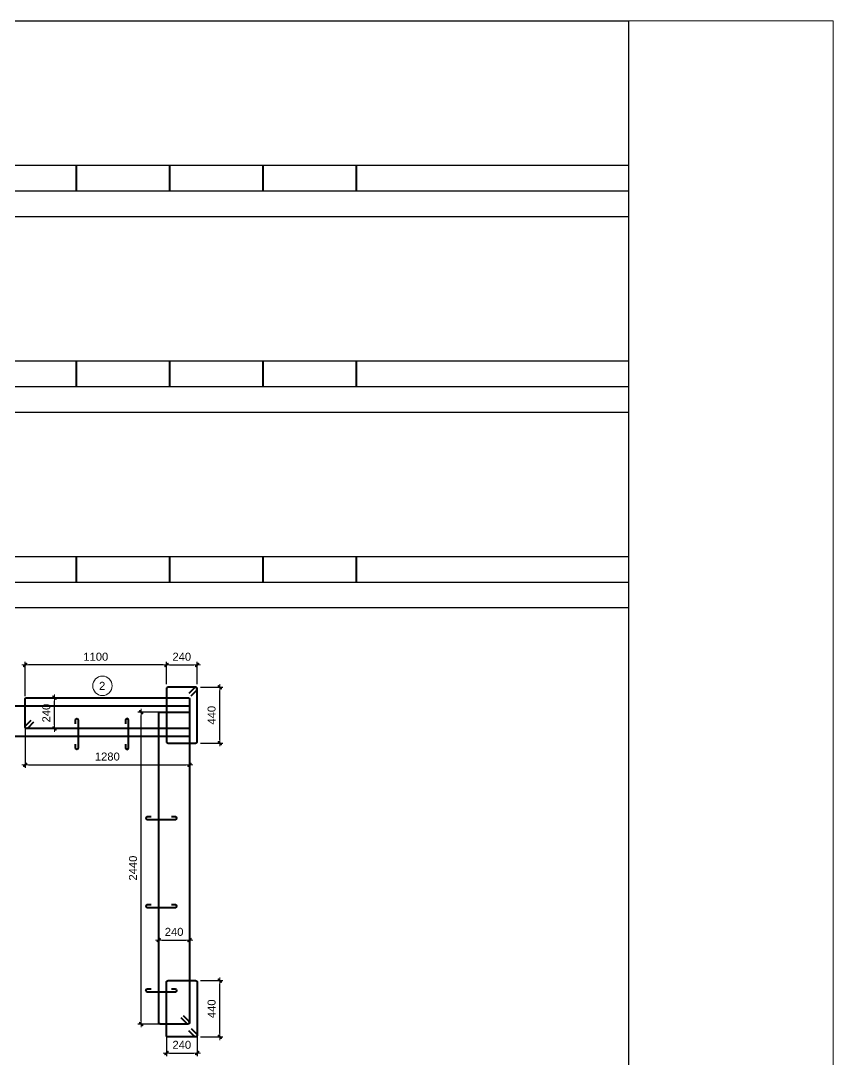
# Model space of a CAD drawing. Header units: millimetres. Extents: x -146909 to 4830753, y -683702 to -336947.
# Drawn here: x 4606382 to 4612726, y -442871 to -434762 of the extents above; entities that cross this region are included whole.
import ezdxf
from ezdxf.enums import TextEntityAlignment as Align

# ---------------------------------------------------------------- set-up
doc = ezdxf.new("R2010")
doc.units = ezdxf.units.MM
doc.header["$MEASUREMENT"] = 0
doc.layers.get('0').update_dxf_attribs({"lineweight": 9})
doc.layers.get('Defpoints').update_dxf_attribs({"color": 10, "lineweight": 0})
for name, color, linetype, lineweight in [("'S_General_Cont_1 Thin", 1, 'Continuous', 18), ("'S_General_Text_3_Member name", 3, 'Continuous', 35), ('CDAI', 3, 'Continuous', 40), ('DBAO', 2, 'Continuous', 13), ('KTH', 154, 'Continuous', 9), ('STICK', 1, 'Continuous', 9)]:
    doc.layers.add(name, color=color, linetype=linetype, lineweight=lineweight)
doc.layers.add('DM', color=1, linetype='Continuous')
doc.layers.add('TBL', color=1, linetype='Continuous')
doc.styles.add('arial', font='arial.ttf', dxfattribs={"width": 0.85})
doc.styles.add('TTP-HelCon', font='arial.ttf')
doc.dimstyles.new('TTP-25', dxfattribs={"dimscale": 25, "dimtxt": 2.5, "dimasz": 1, "dimexe": 1, "dimexo": 1, "dimgap": 0.09, "dimtad": 0, "dimdec": 4, "dimrnd": 10, "dimzin": 9, "dimdsep": 46, "dimtxsty": 'TTP-HelCon', "dimblk": 'Stick', "dimcen": 0.09, "dimdle": 1.5, "dimclrd": 256, "dimclre": 256, "dimclrt": 1, "dimadec": 0, "dimazin": 0, "dimtfac": 1, "dimtdec": 4, "dimtmove": 0, "dimatfit": 3, "dimldrblk": 'ARCHTICK', "dimfxl": 1, "dimtvp": 1, "dimtolj": 1, "dimtzin": 0, "dimarcsym": 0})

# ---------------------------------------------------------------- blocks, each defined once
blk = doc.blocks.new('Stick')
at = {"layer": 'STICK'}
h = blk.add_hatch(color=256, dxfattribs=at)
edge = h.paths.add_edge_path()
edge.add_line((0.3, 0.5), (-0.5, -0.3))
edge.add_arc((-0.4, -0.4), 0.141, 135, 315)
edge.add_line((-0.3, -0.5), (0.5, 0.3))
edge.add_arc((0.4, 0.4), 0.141, 315, 495)
blk.add_line((1, 0), (-1, 0), dxfattribs=at)
blk.add_lwpolyline([(0.3, 0.5), (-0.5, -0.3, 1), (-0.3, -0.5), (0.5, 0.3, 1), (0.3, 0.5, 1)], format="xyb", dxfattribs=at)
blk = doc.blocks.new('*D888')
at = {"layer": 'Defpoints', "color": 0, "transparency": 16777216}
for p in [(4607519.2, -442643), (4607759.2, -442643), (4607759.2, -442823.2)]:
    blk.add_point(p, dxfattribs=at)
at = {"layer": 'KTH', "lineweight": -2, "transparency": 16777216}
for p, q in [((4607519.2, -442668), (4607519.2, -442848.2)), ((4607759.2, -442668), (4607759.2, -442848.2)), ((4607544.2, -442823.2), (4607734.2, -442823.2))]:
    blk.add_line(p, q, dxfattribs=at)
at = {"layer": 'KTH', "lineweight": -2, "transparency": 16777216, "xscale": 25, "yscale": 25, "zscale": 25, "rotation": 180}
blk.add_blockref('Stick', (4607519.2, -442823.2), dxfattribs=at)
at = {"layer": 'KTH', "lineweight": -2, "transparency": 16777216, "xscale": 25, "yscale": 25, "zscale": 25}
blk.add_blockref('Stick', (4607759.2, -442823.2), dxfattribs=at)
at = {"layer": 'KTH', "color": 1, "transparency": 16777216, "insert": (4607639.2, -442759.4), "char_height": 62.5, "attachment_point": 5, "style": 'TTP-HelCon'}
blk.add_mtext('\\A1;240', dxfattribs=at)
blk = doc.blocks.new('_ArchTick')
at = {"color": 0, "linetype": 'ByBlock', "const_width": 0.15}
blk.add_lwpolyline([(-0.5, -0.5), (0.5, 0.5)], dxfattribs=at)
blk = doc.blocks.new('*D889')
at = {"layer": 'Defpoints', "color": 0, "transparency": 16777216}
for p in [(4607759.2, -442257.8), (4607935.9, -442257.8), (4607759.2, -442696.8)]:
    blk.add_point(p, dxfattribs=at)
at = {"layer": 'KTH', "lineweight": -2, "transparency": 16777216}
for p, q in [((4607784.2, -442257.8), (4607960.9, -442257.8)), ((4607935.9, -442671.8), (4607935.9, -442282.8)), ((4607784.2, -442696.8), (4607960.9, -442696.8))]:
    blk.add_line(p, q, dxfattribs=at)
at = {"layer": 'KTH', "lineweight": -2, "transparency": 16777216, "xscale": 25, "yscale": 25, "zscale": 25}
for p, rotation in [((4607935.9, -442257.8), 90), ((4607935.9, -442696.8), 270)]:
    blk.add_blockref('Stick', p, dxfattribs=dict(at, rotation=rotation))
at = {"layer": 'KTH', "color": 1, "transparency": 16777216, "insert": (4607872.1, -442477.3), "char_height": 62.5, "attachment_point": 5, "rotation": 90, "style": 'TTP-HelCon'}
blk.add_mtext('\\A1;440', dxfattribs=at)
blk = doc.blocks.new('*D890')
at = {"layer": 'Defpoints', "color": 0, "transparency": 16777216}
for p in [(4607459.2, -441949.6), (4607699.2, -441940.9), (4607699.2, -441949.6)]:
    blk.add_point(p, dxfattribs=at)
at = {"layer": 'KTH', "lineweight": -2, "transparency": 16777216}
for p, q in [((4607459.2, -441924.6), (4607459.2, -441915.9)), ((4607484.2, -441940.9), (4607674.2, -441940.9)), ((4607699.2, -441924.6), (4607699.2, -441915.9))]:
    blk.add_line(p, q, dxfattribs=at)
at = {"layer": 'KTH', "lineweight": -2, "transparency": 16777216, "xscale": 25, "yscale": 25, "zscale": 25, "rotation": 180}
blk.add_blockref('Stick', (4607459.2, -441940.9), dxfattribs=at)
at = {"layer": 'KTH', "lineweight": -2, "transparency": 16777216, "xscale": 25, "yscale": 25, "zscale": 25}
blk.add_blockref('Stick', (4607699.2, -441940.9), dxfattribs=at)
at = {"layer": 'KTH', "color": 1, "transparency": 16777216, "insert": (4607579.2, -441877.1), "char_height": 62.5, "attachment_point": 5, "style": 'TTP-HelCon'}
blk.add_mtext('\\A1;240', dxfattribs=at)
blk = doc.blocks.new('*D891')
at = {"layer": 'Defpoints', "color": 0, "transparency": 16777216}
for p in [(4607322.3, -440161.4), (4607579.2, -440161.4), (4607579.2, -442596.8)]:
    blk.add_point(p, dxfattribs=at)
at = {"layer": 'KTH', "lineweight": -2, "transparency": 16777216}
for p, q in [((4607554.2, -440161.4), (4607297.3, -440161.4)), ((4607322.3, -442571.8), (4607322.3, -440186.4)), ((4607554.2, -442596.8), (4607297.3, -442596.8))]:
    blk.add_line(p, q, dxfattribs=at)
at = {"layer": 'KTH', "lineweight": -2, "transparency": 16777216, "xscale": 25, "yscale": 25, "zscale": 25}
for p, rotation in [((4607322.3, -440161.4), 90), ((4607322.3, -442596.8), 270)]:
    blk.add_blockref('Stick', p, dxfattribs=dict(at, rotation=rotation))
at = {"layer": 'KTH', "color": 1, "transparency": 16777216, "insert": (4607258.5, -441379.1), "char_height": 62.5, "attachment_point": 5, "rotation": 90, "style": 'TTP-HelCon'}
blk.add_mtext('\\A1;2440', dxfattribs=at)
blk = doc.blocks.new('*D892')
at = {"layer": 'Defpoints', "color": 0, "transparency": 16777216}
for p in [(4607759.2, -439792.4), (4607519.2, -439967.1), (4607759.2, -439967.1)]:
    blk.add_point(p, dxfattribs=at)
at = {"layer": 'KTH', "lineweight": -2, "transparency": 16777216}
for p, q in [((4607519.2, -439942.1), (4607519.2, -439767.4)), ((4607759.2, -439942.1), (4607759.2, -439767.4)), ((4607544.2, -439792.4), (4607734.2, -439792.4))]:
    blk.add_line(p, q, dxfattribs=at)
at = {"layer": 'KTH', "lineweight": -2, "transparency": 16777216, "xscale": 25, "yscale": 25, "zscale": 25, "rotation": 180}
blk.add_blockref('Stick', (4607519.2, -439792.4), dxfattribs=at)
at = {"layer": 'KTH', "lineweight": -2, "transparency": 16777216, "xscale": 25, "yscale": 25, "zscale": 25}
blk.add_blockref('Stick', (4607759.2, -439792.4), dxfattribs=at)
at = {"layer": 'KTH', "color": 1, "transparency": 16777216, "insert": (4607639.2, -439728.6), "char_height": 62.5, "attachment_point": 5, "style": 'TTP-HelCon'}
blk.add_mtext('\\A1;240', dxfattribs=at)
blk = doc.blocks.new('*D893')
at = {"layer": 'Defpoints', "color": 0, "transparency": 16777216}
for p in [(4607759.2, -439967.1), (4607935.9, -439967.1), (4607759.2, -440402.8)]:
    blk.add_point(p, dxfattribs=at)
at = {"layer": 'KTH', "lineweight": -2, "transparency": 16777216}
for p, q in [((4607784.2, -439967.1), (4607960.9, -439967.1)), ((4607935.9, -440377.8), (4607935.9, -439992.1)), ((4607784.2, -440402.8), (4607960.9, -440402.8))]:
    blk.add_line(p, q, dxfattribs=at)
at = {"layer": 'KTH', "lineweight": -2, "transparency": 16777216, "xscale": 25, "yscale": 25, "zscale": 25}
for p, rotation in [((4607935.9, -439967.1), 90), ((4607935.9, -440402.8), 270)]:
    blk.add_blockref('Stick', p, dxfattribs=dict(at, rotation=rotation))
at = {"layer": 'KTH', "color": 1, "transparency": 16777216, "insert": (4607872.1, -440185), "char_height": 62.5, "attachment_point": 5, "rotation": 90, "style": 'TTP-HelCon'}
blk.add_mtext('\\A1;440', dxfattribs=at)
blk = doc.blocks.new('sign of slab')
at = {"layer": "'S_General_Cont_1 Thin"}
blk.add_circle((-10, 0), 475, dxfattribs=at)
at = {"layer": "'S_General_Text_3_Member name", "style": 'arial'}
blk.add_attdef('S', text='', height=250, dxfattribs=at).set_placement((-23, -1), align=Align.MIDDLE_CENTER)
blk = doc.blocks.new('*D894')
at = {"layer": 'Defpoints', "color": 0, "transparency": 16777216}
for p in [(4606416.3, -439792.4), (4607519.2, -439967.1), (4606416.3, -440060.7)]:
    blk.add_point(p, dxfattribs=at)
at = {"layer": 'KTH', "lineweight": -2, "transparency": 16777216}
for p, q in [((4606416.3, -440035.7), (4606416.3, -439767.4)), ((4607519.2, -439942.1), (4607519.2, -439767.4)), ((4607494.2, -439792.4), (4606441.3, -439792.4))]:
    blk.add_line(p, q, dxfattribs=at)
at = {"layer": 'KTH', "lineweight": -2, "transparency": 16777216, "xscale": 25, "yscale": 25, "zscale": 25, "rotation": 180}
blk.add_blockref('Stick', (4606416.3, -439792.4), dxfattribs=at)
at = {"layer": 'KTH', "lineweight": -2, "transparency": 16777216, "xscale": 25, "yscale": 25, "zscale": 25}
blk.add_blockref('Stick', (4607519.2, -439792.4), dxfattribs=at)
at = {"layer": 'KTH', "color": 1, "transparency": 16777216, "insert": (4606967.7, -439728.6), "char_height": 62.5, "attachment_point": 5, "style": 'TTP-HelCon'}
blk.add_mtext('\\A1;1100', dxfattribs=at)
blk = doc.blocks.new('*D895')
at = {"layer": 'Defpoints', "color": 0, "transparency": 16777216}
for p in [(4606645.4, -440048.2), (4606679.7, -440048.2), (4606679.7, -440288.6)]:
    blk.add_point(p, dxfattribs=at)
at = {"layer": 'KTH', "lineweight": -2, "transparency": 16777216}
for p, q in [((4606654.7, -440048.2), (4606620.4, -440048.2)), ((4606645.4, -440263.6), (4606645.4, -440073.2)), ((4606654.7, -440288.6), (4606620.4, -440288.6))]:
    blk.add_line(p, q, dxfattribs=at)
at = {"layer": 'KTH', "lineweight": -2, "transparency": 16777216, "xscale": 25, "yscale": 25, "zscale": 25}
for p, rotation in [((4606645.4, -440048.2), 90), ((4606645.4, -440288.6), 270)]:
    blk.add_blockref('Stick', p, dxfattribs=dict(at, rotation=rotation))
at = {"layer": 'KTH', "color": 1, "transparency": 16777216, "insert": (4606581.6, -440168.4), "char_height": 62.5, "attachment_point": 5, "rotation": 90, "style": 'TTP-HelCon'}
blk.add_mtext('\\A1;240', dxfattribs=at)
blk = doc.blocks.new('*D896')
at = {"layer": 'Defpoints', "color": 0, "transparency": 16777216}
for p in [(4606416.3, -440213.5), (4607699.3, -440213.5), (4607699.3, -440572)]:
    blk.add_point(p, dxfattribs=at)
at = {"layer": 'KTH', "lineweight": -2, "transparency": 16777216}
for p, q in [((4606416.3, -440238.5), (4606416.3, -440597)), ((4607699.3, -440238.5), (4607699.3, -440597)), ((4606441.3, -440572), (4607674.3, -440572))]:
    blk.add_line(p, q, dxfattribs=at)
at = {"layer": 'KTH', "lineweight": -2, "transparency": 16777216, "xscale": 25, "yscale": 25, "zscale": 25, "rotation": 180}
blk.add_blockref('Stick', (4606416.3, -440572), dxfattribs=at)
at = {"layer": 'KTH', "lineweight": -2, "transparency": 16777216, "xscale": 25, "yscale": 25, "zscale": 25}
blk.add_blockref('Stick', (4607699.3, -440572), dxfattribs=at)
at = {"layer": 'KTH', "color": 1, "transparency": 16777216, "insert": (4607057.8, -440508.2), "char_height": 62.5, "attachment_point": 5, "style": 'TTP-HelCon'}
blk.add_mtext('\\A1;1280', dxfattribs=at)

msp = doc.modelspace()

# ---------------------------------------------------------------- linework, layer by layer
at = {"layer": 'CDAI', "color": 214}
for p, q in [((4606813.59648, -435889.67166), (4606813.59648, -436089.67166)), ((4607542.81273, -435889.67166), (4607542.81273, -436089.67166)), ((4608272.02898, -435889.67166), (4608272.02898, -436089.67166)), ((4609001.24523, -435889.67166), (4609001.24523, -436089.67166)), ((4606813.59648, -437417.3544), (4606813.59648, -437617.3544)), ((4607542.81273, -437417.3544), (4607542.81273, -437617.3544)), ((4608272.02898, -437417.3544), (4608272.02898, -437617.3544)), ((4609001.24523, -437417.3544), (4609001.24523, -437617.3544)), ((4606813.59648, -438945.03714), (4606813.59648, -439145.03714)), ((4607542.81273, -438945.03714), (4607542.81273, -439145.03714)), ((4608272.02898, -438945.03714), (4608272.02898, -439145.03714)), ((4609001.24523, -438945.03714), (4609001.24523, -439145.03714))]:
    msp.add_line(p, q, dxfattribs=at)
at = {"layer": 'CDAI'}
for points in [[(4607711.20353, -440032.8029), (4607755.52373, -439988.4827, 0.6681786379), (4607746.6849, -439967.14386), (4607531.6849, -439967.14386, 0.4142135624), (4607519.1849, -439979.64386), (4607519.18552, -440390.34611, 0.4142135624), (4607531.68552, -440402.84611), (4607746.68552, -440402.84611, 0.4142135624), (4607759.18552, -440390.34611), (4607759.1849, -439979.64386, 0.6681786379), (4607737.84606, -439970.80503), (4607693.52587, -440015.12523)], [(4606481.94486, -440240.59591), (4606437.62466, -440284.91611, -0.6681786379), (4606416.28583, -440276.07727), (4606416.28645, -440060.71532, -0.4142135624), (4606428.78645, -440048.21532), (4607686.78645, -440048.21532, -0.4142135624), (4607699.28645, -440060.71532), (4607699.28583, -440276.07727, -0.4142135624), (4607686.78583, -440288.57727), (4606428.78583, -440288.57727, -0.6681786379), (4606419.94699, -440267.23844), (4606464.26719, -440222.91824)], [(4602161.07335, -440135.76818), (4602461.85057, -440135.76818), (4602511.85057, -440110.76818), (4607686.68553, -440111.79948, -0.4142135624), (4607699.18553, -440124.29948), (4607699.18553, -440339.29948, -0.4142154897), (4607686.68545, -440351.79948), (4605382.95047, -440351.79948)], [(4607651.20416, -442531.14045), (4607695.52436, -442575.46065, -0.6681786379), (4607686.68552, -442596.79948), (4607471.68552, -442596.79948, -0.4142135624), (4607459.18552, -442584.29948), (4607459.1849, -440173.93752, -0.4142135624), (4607471.6849, -440161.43752), (4607686.6849, -440161.43752, -0.4142135624), (4607699.1849, -440173.93752), (4607699.18552, -442584.29948, -0.6681786379), (4607677.84669, -442593.13832), (4607633.52649, -442548.81812)], [(4606807.37333, -440411.79948), (4606807.37333, -440439.29948, 1), (4606832.37333, -440439.29948), (4606832.37333, -440223.79948, 1), (4606807.37333, -440223.79948), (4606807.37333, -440251.29948)], [(4607198.46083, -440411.79948), (4607198.46083, -440439.29948, 1), (4607223.46083, -440439.29948), (4607223.46083, -440223.79948, 1), (4607198.46083, -440223.79948), (4607198.46083, -440251.29948)], [(4607559.18552, -440976.29948), (4607586.68552, -440976.29948, -1), (4607586.68552, -441001.29948), (4607371.68552, -441001.29948, -1), (4607371.68552, -440976.29948), (4607399.18552, -440976.29948)], [(4607559.18552, -441663.59948), (4607586.68552, -441663.59948, -1), (4607586.68552, -441688.59948), (4607371.68552, -441688.59948, -1), (4607371.68552, -441663.59948), (4607399.18552, -441663.59948)], [(4607711.20416, -442631.14045), (4607755.52436, -442675.46065, -0.6681786379), (4607746.68552, -442696.79948), (4607531.68552, -442696.79948, -0.4142135624), (4607519.18552, -442684.29948), (4607519.18552, -442270.29948, -0.4142135624), (4607531.68552, -442257.79948), (4607746.68552, -442257.79948, -0.4142135624), (4607759.18552, -442270.29948), (4607759.18552, -442684.29948, -0.6681786379), (4607737.84669, -442693.13832), (4607693.52649, -442648.81812)], [(4607559.18552, -442321.79948), (4607586.68552, -442321.79948, -1), (4607586.68552, -442346.79948), (4607371.68552, -442346.79948, -1), (4607371.68552, -442321.79948), (4607399.18552, -442321.79948)]]:
    msp.add_lwpolyline(points, format="xyb", dxfattribs=at)
at = {"layer": 'DBAO', "color": 1}
msp.add_lwpolyline([(4612725.78182, -448761.98892), (4595975.78182, -448761.98892), (4595975.78182, -434761.98892), (4612725.78182, -434761.98892)], close=True, dxfattribs=at)
at = {"layer": 'TBL'}
for p, q in [((4598799.83984, -434761.98892), (4611127.71811, -434761.98892)), ((4611127.71811, -434761.98892), (4611127.71811, -448761.98892)), ((4598799.83984, -435889.67166), (4611127.71811, -435889.67166)), ((4598799.83984, -436289.67166), (4611127.71811, -436289.67166)), ((4598799.83984, -437417.3544), (4611127.71811, -437417.3544)), ((4598799.83984, -437817.3544), (4611127.71811, -437817.3544)), ((4598799.83984, -438945.03714), (4611127.71811, -438945.03714)), ((4598799.83984, -439345.03714), (4611127.71811, -439345.03714))]:
    msp.add_line(p, q, dxfattribs=at)
at = {"layer": 'TBL', "color": 8}
for p, q in [((4598799.83984, -436089.67166), (4611127.71811, -436089.67166)), ((4598799.83984, -437617.3544), (4611127.71811, -437617.3544)), ((4598799.83984, -439145.03714), (4611127.71811, -439145.03714))]:
    msp.add_line(p, q, dxfattribs=at)

# ---------------------------------------------------------------- block references
ref = msp.add_blockref('sign of slab', (4607021.34382, -439955.6001), dxfattribs=dict(xscale=-0.16, yscale=0.16, zscale=0.16, rotation=180))
ref.add_attrib('S', '2', dxfattribs={"layer": 'DM', "height": 62.5, "style": 'arial'}).set_placement((4607017.58981, -439955.69901), align=Align.MIDDLE_CENTER)

# ---------------------------------------------------------------- dimensions: what is measured, and where the dimension line sits
at = {"layer": 'KTH'}
for base, p1, p2, picture, middle in [((4606416.28645, -439792.42347), (4607519.18537, -439967.14386), (4606416.28645, -440060.71532), '*D894', (4606967.73591, -439728.60184)), ((4607699.28601, -440571.9744), (4606416.28601, -440213.50064), (4607699.28601, -440213.50436), '*D896', (4607057.78601, -440508.15278))]:
    dim = msp.add_linear_dim(base=base, p1=p1, p2=p2, dimstyle='TTP-25', override={"dimtmove": 1}, dxfattribs=at)
    dim.commit()
    dim.dimension.update_dxf_attribs({"geometry": picture, "text_midpoint": middle})
for base, p1, p2, picture, middle in [((4607759.18537, -439792.42347), (4607519.18537, -439967.14386), (4607759.18537, -439967.14386), '*D892', (4607639.18537, -439728.60184)), ((4607699.18536, -441940.91326), (4607459.18536, -441949.59268), (4607699.18536, -441949.59262), '*D890', (4607579.18536, -441877.09164)), ((4607759.18552, -442823.18293), (4607519.18552, -442643.0053), (4607759.18552, -442643.0053), '*D888', (4607639.18552, -442759.36131))]:
    dim = msp.add_linear_dim(base=base, p1=p1, p2=p2, dimstyle='TTP-25', dxfattribs=at)
    dim.commit()
    dim.dimension.update_dxf_attribs({"geometry": picture, "text_midpoint": middle})
for base, p1, p2, angle, picture, middle in [((4607935.944902, -439967.143862), (4607759.185212, -440402.846109), (4607759.185212, -439967.143862), 270, '*D893', (4607872.123279, -440184.994986)), ((4606645.40764, -440048.215316), (4606679.665821, -440288.577272), (4606679.665821, -440048.215316), 90, '*D895', (4606581.586017, -440168.396294))]:
    dim = msp.add_linear_dim(base=base, p1=p1, p2=p2, angle=angle, dimstyle='TTP-25', override={"dimtmove": 1}, dxfattribs=at)
    dim.commit()
    dim.dimension.update_dxf_attribs({"geometry": picture, "text_midpoint": middle})
for base, p1, p2, picture, middle in [((4607322.32032, -440161.43752), (4607579.18552, -442596.79948), (4607579.1849, -440161.43752), '*D891', (4607258.4987, -441379.1185)), ((4607935.9449, -442257.79948), (4607759.18552, -442696.79948), (4607759.18552, -442257.79948), '*D889', (4607872.12328, -442477.29948))]:
    dim = msp.add_linear_dim(base=base, p1=p1, p2=p2, angle=270, dimstyle='TTP-25', dxfattribs=at)
    dim.commit()
    dim.dimension.update_dxf_attribs({"geometry": picture, "text_midpoint": middle})

doc.saveas('drawing.dxf')
